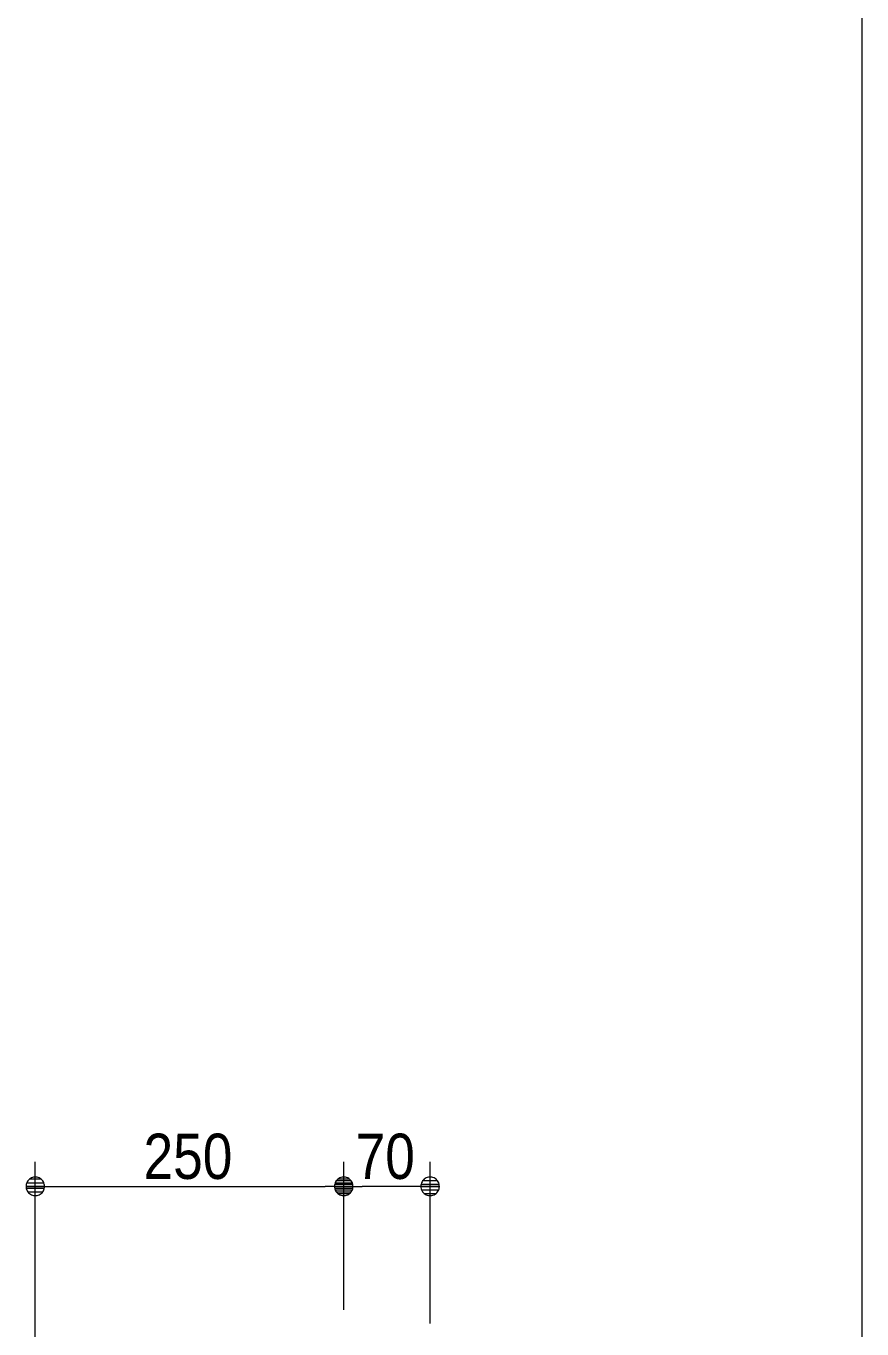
# Model space of a CAD drawing. Units: millimetres, scale not verified. Extents: x -6062 to 6062, y -3045 to 3045.
# Drawn here: x -1045 to -368, y -1056 to 0 of the extents above; entities that cross this region are included whole.
import ezdxf
from ezdxf.enums import TextEntityAlignment as Align

# ---------------------------------------------------------------- set-up
doc = ezdxf.new("R2010")
doc.units = ezdxf.units.MM
doc.header["$LTSCALE"] = 20
for name, color, linetype, lineweight in [('0-0_1図面枠', 7, 'Continuous', 9), ('0-2_2寸法-1', 7, 'Continuous', 9), ('0-3_0', 7, 'Continuous', 9)]:
    doc.layers.add(name, color=color, linetype=linetype, lineweight=lineweight)
doc.styles.add('ＭＳ Ｐゴシック', font='')
doc.styles.get('ＭＳ Ｐゴシック').set_extended_font_data('MS PGothic')

# ---------------------------------------------------------------- blocks, each defined once
blk = doc.blocks.new('グループ-4')
at = {"layer": '0-0_1図面枠'}
blk.add_line((28400, 41000), (28400, -48600), dxfattribs=at)
blk = doc.blocks.new('_Dot')
at = {"layer": '0-3_0'}
for p, q in [((-10, 0), (-20, 0)), ((9.78, 2), (-9.78, 2)), ((7.99, 6), (-7.99, 6)), ((9.16, -3.98), (-9.16, -3.98)), ((6, -7.98), (-6, -7.98))]:
    blk.add_line(p, q, dxfattribs=at)
for points in [[(10, 0), (9.92, 1.25), (9.69, 2.49), (9.3, 3.68), (8.76, 4.82), (8.09, 5.88), (7.29, 6.85), (6.37, 7.71), (5.36, 8.44), (4.26, 9.05), (3.09, 9.51), (1.87, 9.82), (0.63, 9.98), (-0.63, 9.98), (-1.87, 9.82), (-3.09, 9.51), (-4.26, 9.05), (-5.36, 8.44), (-6.37, 7.71), (-7.29, 6.85), (-8.09, 5.88), (-8.76, 4.82), (-9.3, 3.68), (-9.69, 2.49), (-9.92, 1.25), (-10, 0), (0, 0)], [(-10, 0), (-9.92, -1.25), (-9.69, -2.49), (-9.3, -3.68), (-8.76, -4.82), (-8.09, -5.88), (-7.29, -6.85), (-6.37, -7.71), (-5.36, -8.44), (-4.26, -9.05), (-3.09, -9.51), (-1.87, -9.82), (-0.63, -9.98), (0.63, -9.98), (1.87, -9.82), (3.09, -9.51), (4.26, -9.05), (5.36, -8.44), (6.37, -7.71), (7.29, -6.85), (8.09, -5.88), (8.76, -4.82), (9.3, -3.68), (9.69, -2.49), (9.92, -1.25), (10, 0), (0, 0)]]:
    blk.add_lwpolyline(points, close=True, dxfattribs=at)

msp = doc.modelspace()

# ---------------------------------------------------------------- linework, layer by layer
at = {"layer": '0-2_2寸法-1'}
for p, q in [((-1037.5, -1202), (-1037.5, -920)), ((-787.5, -1040), (-787.5, -920)), ((-787.5, -1040), (-787.5, -920)), ((-717.5, -1051), (-717.5, -920)), ((-1022.49, -940), (-802.51, -940)), ((-732.51, -940), (-772.49, -940))]:
    msp.add_line(p, q, dxfattribs=at)

# ---------------------------------------------------------------- block references
at = {"layer": '0-0_1図面枠', "xscale": 0.05, "yscale": 0.05}
msp.add_blockref('グループ-4', (-1787.5, 0), dxfattribs=at)
at = {"layer": '0-2_2寸法-1', "xscale": 0.7503418, "yscale": 0.7503418, "rotation": 180}
for p in [(-1037.5, -940), (-787.5, -940)]:
    msp.add_blockref('_Dot', p, dxfattribs=at)
at = {"layer": '0-2_2寸法-1', "xscale": 0.7503418, "yscale": 0.7503418}
for p in [(-787.5, -940), (-717.5, -940)]:
    msp.add_blockref('_Dot', p, dxfattribs=at)

# ---------------------------------------------------------------- texts
at = {"layer": '0-2_2寸法-1', "style": 'ＭＳ Ｐゴシック', "width": 0.9}
for s, p in [('250', (-949.78, -944.96)), ('70', (-777.87, -944.96))]:
    msp.add_text(s, height=36.66, dxfattribs=at).set_placement(p, align=Align.BOTTOM_LEFT)

doc.saveas('drawing.dxf')
